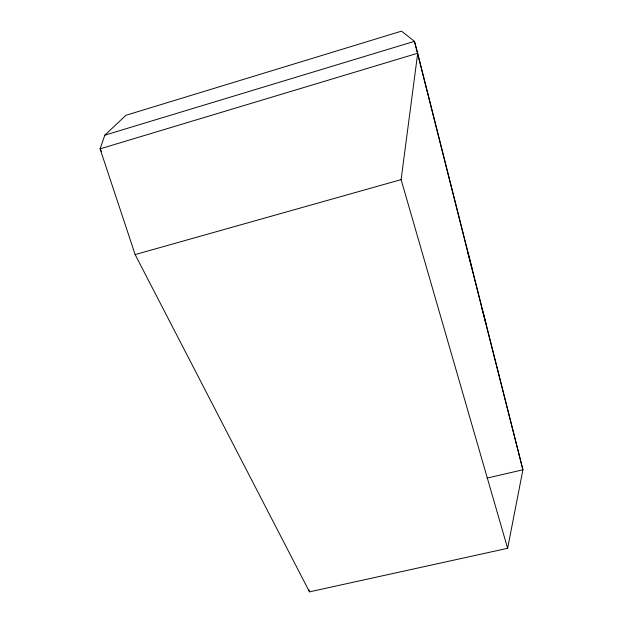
<?xml version="1.0" encoding="UTF-8"?>
<svg xmlns="http://www.w3.org/2000/svg" width="623" height="623" viewBox="0 0 623 623"><rect width="100%" height="100%" fill="white"/><g stroke="black" fill="none" stroke-linecap="round" stroke-linejoin="round"><path stroke-width="0.93" d="M507.62 548.302L401.103 179.626L417.706 53.243L414.451 41.336L401.531 31.15L125.908 115.294L104.828 135.168L100.085 148.85L135.144 254.581L309.499 591.85L507.62 548.302L522.915 469.789L417.706 53.243L100.085 148.85L101.378 151.428M104.828 135.168L414.451 41.336L481.595 306.991M135.144 254.581L401.103 179.626M487.007 478.106L522.915 469.789L481.828 307.918L485.948 323.415M308.93 589.989L309.499 591.85M467.834 252.556L471.829 267.516"/></g></svg>
